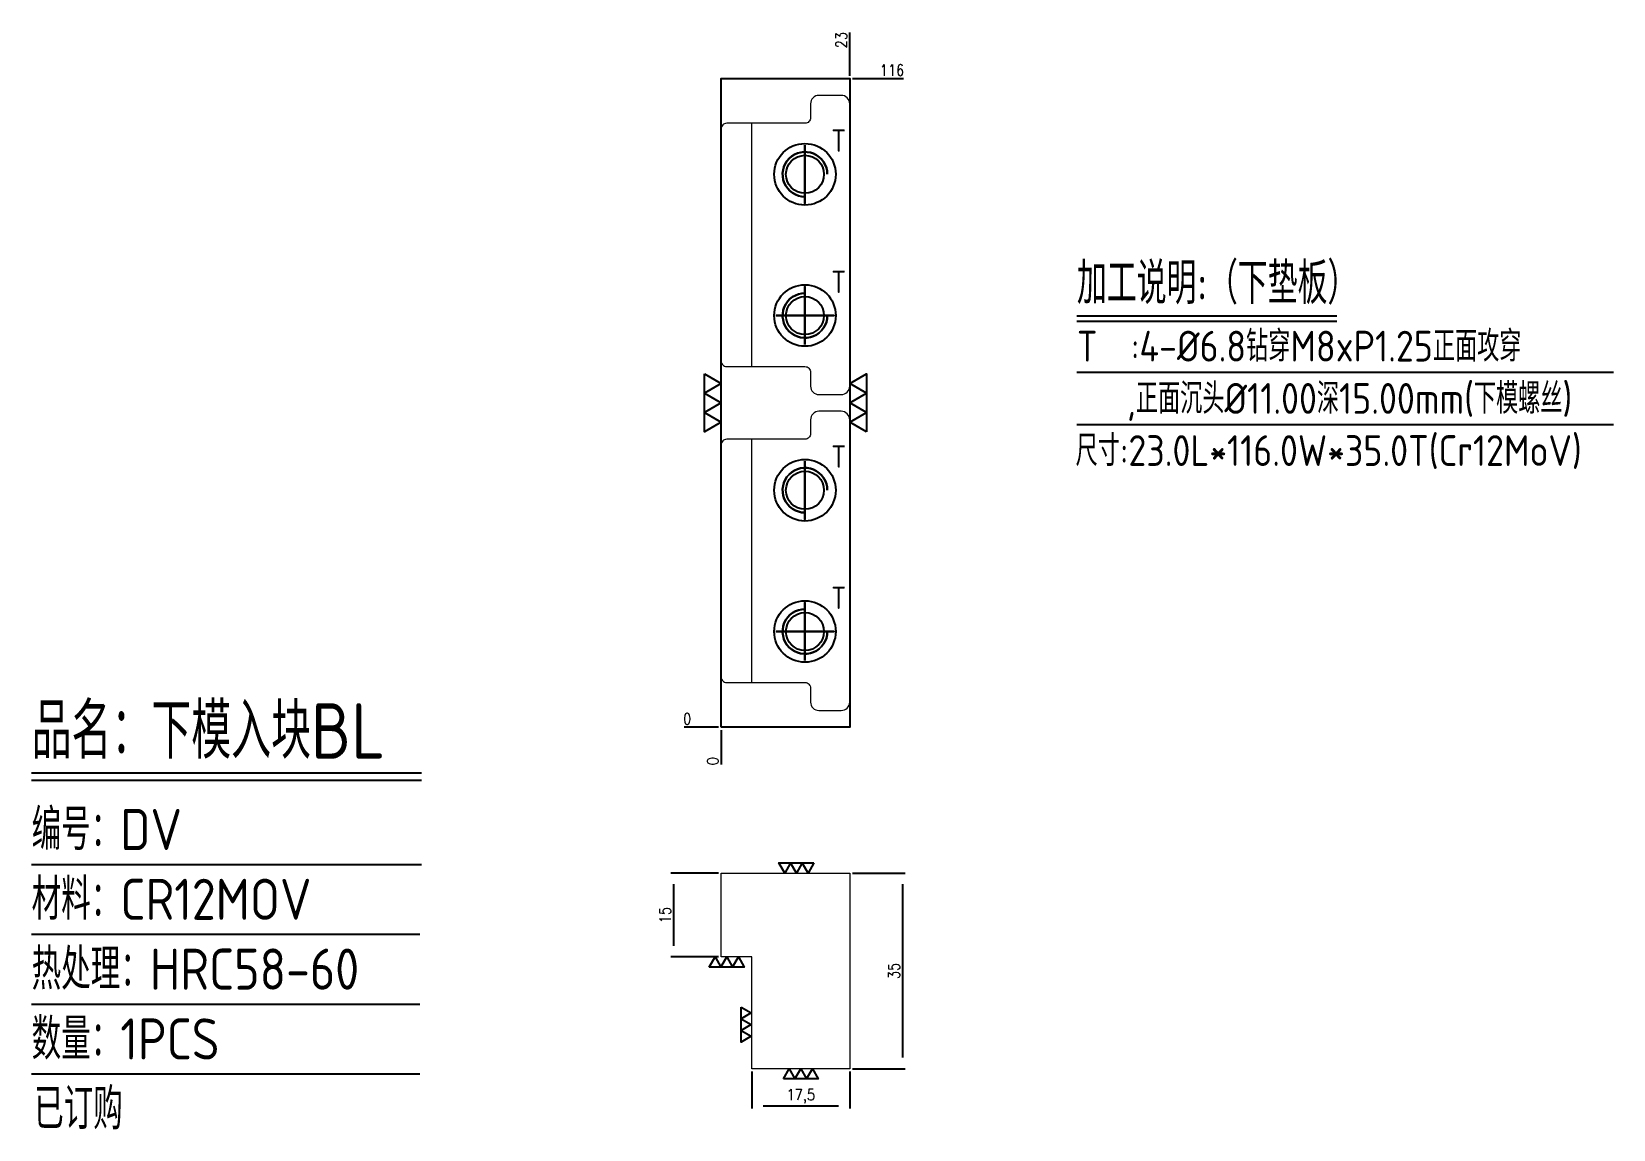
# Model space of a CAD drawing. Header units: millimetres. Extents: x 108968 to 109251, y -5208 to -5011.
import ezdxf
from ezdxf.enums import TextEntityAlignment as Align

# ---------------------------------------------------------------- set-up
doc = ezdxf.new("R2010")
doc.units = ezdxf.units.MM
doc.linetypes.add('CENTER', pattern=[0])
doc.linetypes.add('HIDDEN', pattern=[0])
for name, color, linetype in [('DIM', 4, 'Continuous'), ('LB_P', 2, 'Continuous'), ('PRESS', 3, 'Continuous'), ('TEXT', 4, 'Continuous')]:
    doc.layers.add(name, color=color, linetype=linetype)
doc.styles.add('gbenor', font='gbenor.shx', dxfattribs={"bigfont": 'gbcbig.shx'})
doc.styles.get("Standard").update_dxf_attribs({"font": 'txt.shx', "width": 0.85, "bigfont": 'ctxt.shx'})
doc.dimstyles.new('T-2-WX', dxfattribs={"dimtxt": 2, "dimasz": 2, "dimexe": 0.5, "dimexo": 0.5, "dimgap": 0.5, "dimtad": 1, "dimtxsty": 'Standard', "dimblk": 'OPEN30', "dimcen": 0, "dimazin": 3, "dimtfac": 1, "dimtmove": 0, "dimatfit": 3, "dimldrblk": 'OPEN30', "dimlwd": -1, "dimlwe": -1})

# ---------------------------------------------------------------- blocks, each defined once
blk = doc.blocks.new('*D7579')
at = {"layer": 'Defpoints', "color": 0}
for p in [(109113.94, -5019.68), (109118.94, -5019.68), (109090.94, -5135.68)]:
    blk.add_point(p, dxfattribs=at)
at = {"layer": 'DIM', "color": 0, "linetype": 'Continuous'}
blk.add_line((109114.44, -5019.68), (109123.56, -5019.68), dxfattribs=at)
at = {"layer": 'DIM', "color": 0, "insert": (109121.5, -5018.18), "char_height": 2, "attachment_point": 5}
blk.add_mtext('116', dxfattribs=at)
blk = doc.blocks.new('_Open30')
blk = doc.blocks.new('*D7580')
at = {"layer": 'Defpoints', "color": 0}
for p in [(109085.94, -5135.68), (109090.94, -5135.68), (109090.94, -5135.68)]:
    blk.add_point(p, dxfattribs=at)
at = {"layer": 'DIM', "color": 0, "linetype": 'Continuous'}
blk.add_line((109090.44, -5135.68), (109084.3, -5135.68), dxfattribs=at)
at = {"layer": 'DIM', "color": 0, "insert": (109084.87, -5134.18), "char_height": 2, "attachment_point": 5}
blk.add_mtext('0', dxfattribs=at)
blk = doc.blocks.new('*D7581')
at = {"layer": 'Defpoints', "color": 0}
for p in [(109090.94, -5135.68), (109090.94, -5135.68), (109090.94, -5140.68)]:
    blk.add_point(p, dxfattribs=at)
at = {"layer": 'DIM', "color": 0, "linetype": 'Continuous'}
blk.add_line((109090.94, -5136.18), (109090.94, -5142.32), dxfattribs=at)
at = {"layer": 'DIM', "color": 0, "insert": (109089.44, -5141.75), "char_height": 2, "attachment_point": 5, "rotation": 90}
blk.add_mtext('0', dxfattribs=at)
blk = doc.blocks.new('*D7582')
at = {"layer": 'Defpoints', "color": 0}
for p in [(109113.94, -5014.68), (109113.94, -5019.68), (109090.94, -5135.68)]:
    blk.add_point(p, dxfattribs=at)
at = {"layer": 'DIM', "color": 0, "linetype": 'Continuous'}
blk.add_line((109113.94, -5019.18), (109113.94, -5011.43), dxfattribs=at)
at = {"layer": 'DIM', "color": 0, "insert": (109112.44, -5012.81), "char_height": 2, "attachment_point": 5, "rotation": 90}
blk.add_mtext('23', dxfattribs=at)
blk = doc.blocks.new('*D7583')
at = {"layer": 'Defpoints', "color": 0}
for p in [(109113.94, -5161.76), (109113.94, -5196.76), (109123.38, -5196.76)]:
    blk.add_point(p, dxfattribs=at)
at = {"layer": 'DIM', "color": 0, "linetype": 'Continuous'}
for p, q in [((109114.44, -5161.76), (109123.88, -5161.76)), ((109123.38, -5163.76), (109123.38, -5194.76)), ((109114.44, -5196.76), (109123.88, -5196.76))]:
    blk.add_line(p, q, dxfattribs=at)
at = {"layer": 'DIM', "color": 0, "insert": (109121.88, -5179.26), "char_height": 2, "attachment_point": 5, "rotation": 90}
blk.add_mtext('35', dxfattribs=at)
blk = doc.blocks.new('*D7584')
at = {"layer": 'Defpoints', "color": 0}
for p in [(109090.94, -5161.76), (109082.43, -5176.76), (109090.94, -5176.76)]:
    blk.add_point(p, dxfattribs=at)
at = {"layer": 'DIM', "color": 0, "linetype": 'Continuous'}
for p, q in [((109090.44, -5161.76), (109081.93, -5161.76)), ((109082.43, -5163.76), (109082.43, -5174.76)), ((109090.44, -5176.76), (109081.93, -5176.76))]:
    blk.add_line(p, q, dxfattribs=at)
at = {"layer": 'DIM', "color": 0, "insert": (109080.93, -5169.26), "char_height": 2, "attachment_point": 5, "rotation": 90}
blk.add_mtext('15', dxfattribs=at)
blk = doc.blocks.new('*D7585')
at = {"layer": 'Defpoints', "color": 0}
for p in [(109096.44, -5196.76), (109113.94, -5196.76), (109113.94, -5203.37)]:
    blk.add_point(p, dxfattribs=at)
at = {"layer": 'DIM', "color": 0, "linetype": 'Continuous'}
for p, q in [((109096.44, -5197.26), (109096.44, -5203.87)), ((109113.94, -5197.26), (109113.94, -5203.87)), ((109098.44, -5203.37), (109111.94, -5203.37))]:
    blk.add_line(p, q, dxfattribs=at)
at = {"layer": 'DIM', "color": 0, "insert": (109105.19, -5201.68), "char_height": 2, "attachment_point": 5}
blk.add_mtext('17,5', dxfattribs=at)

msp = doc.modelspace()

# ---------------------------------------------------------------- linework, layer by layer
at = {"layer": 'DIM', "color": 4, "linetype": 'Continuous', "lineweight": 25}
for p, q in [((108967.602, -5143.862), (109037.344, -5143.862)), ((108967.602, -5145.147), (109037.344, -5145.147)), ((108967.602, -5160.204), (109037.344, -5160.204)), ((108967.602, -5172.69), (109037.041, -5172.69)), ((108967.602, -5185.176), (109037.041, -5185.176)), ((108967.602, -5197.663), (109037.041, -5197.663))]:
    msp.add_line(p, q, dxfattribs=at)
at = {"layer": 'LB_P', "linetype": 'HIDDEN', "lineweight": 15, "ltscale": 0.5}
for p, q in [((109096.435, -5071.183), (109096.435, -5027.683)), ((109096.435, -5127.683), (109096.435, -5084.183))]:
    msp.add_line(p, q, dxfattribs=at)
at = {"layer": 'LB_P', "color": 1, "linetype": 'Continuous', "lineweight": 15}
for points in [[(109113.935, -5074.683), (109113.935, -5024.183, 0.4142136), (109112.435, -5022.683), (109108.435, -5022.683, 0.4142136), (109106.935, -5024.183), (109106.935, -5026.683, -0.4142136), (109105.935, -5027.683), (109091.935, -5027.683, 0.4142136), (109090.935, -5028.683), (109090.935, -5070.183, 0.4142136), (109091.935, -5071.183), (109105.935, -5071.183, -0.4142136), (109106.935, -5072.183), (109106.935, -5074.683, 0.4142136), (109108.435, -5076.183), (109112.435, -5076.183, 0.4142136)], [(109113.935, -5131.183), (109113.935, -5080.683, 0.4142136), (109112.435, -5079.183), (109108.435, -5079.183, 0.4142136), (109106.935, -5080.683), (109106.935, -5083.183, -0.4142136), (109105.935, -5084.183), (109091.935, -5084.183, 0.4142136), (109090.935, -5085.183), (109090.935, -5126.683, 0.4142136), (109091.935, -5127.683), (109105.935, -5127.683, -0.4142136), (109106.935, -5128.683), (109106.935, -5131.183, 0.4142136), (109108.435, -5132.683), (109112.435, -5132.683, 0.4142136)]]:
    msp.add_lwpolyline(points, format="xyb", close=True, dxfattribs=at)
at = {"layer": 'LB_P'}
for points in [[(109109.935, -5036.803, 2.4142136), (109105.935, -5040.803, -2.4142136)], [(109109.935, -5062.063, -2.4142136), (109105.935, -5058.063, 2.4142136)], [(109109.935, -5093.303, 2.4142136), (109105.935, -5097.303, -2.4142136)], [(109109.935, -5118.563, -2.4142136), (109105.935, -5114.563, 2.4142136)]]:
    msp.add_lwpolyline(points, format="xyb", close=True, dxfattribs=at)
at = {"layer": 'LB_P', "color": 4, "linetype": 'CENTER', "ltscale": 0.007}
for points in [[(109105.935, -5031.603), (109105.935, -5042.003)], [(109105.935, -5067.263), (109105.935, -5056.863)], [(109100.735, -5062.063), (109111.135, -5062.063)], [(109105.935, -5088.103), (109105.935, -5098.503)], [(109105.935, -5123.763), (109105.935, -5113.363)], [(109100.735, -5118.563), (109111.135, -5118.563)]]:
    msp.add_lwpolyline(points, close=True, dxfattribs=at)
at = {"layer": 'LB_P', "color": 4, "linetype": 'Continuous'}
for points in [[(109107.524, -5159.956), (109106.485, -5161.756), (109105.446, -5159.956), (109104.407, -5161.756), (109103.367, -5159.956), (109102.328, -5161.756), (109101.289, -5159.956), (109107.524, -5159.956)], [(109088.821, -5178.556), (109089.861, -5176.756), (109090.9, -5178.556), (109091.939, -5176.756), (109092.978, -5178.556), (109094.018, -5176.756), (109095.057, -5178.556), (109088.821, -5178.556)], [(109094.527, -5185.731), (109096.327, -5186.77), (109094.527, -5187.809), (109096.327, -5188.848), (109094.527, -5189.888), (109096.327, -5190.927), (109094.527, -5191.966), (109094.527, -5185.731)], [(109102.068, -5198.556), (109103.107, -5196.756), (109104.146, -5198.556), (109105.185, -5196.756), (109106.224, -5198.556), (109107.264, -5196.756), (109108.303, -5198.556), (109102.068, -5198.556)]]:
    msp.add_lwpolyline(points, close=True, dxfattribs=at)
at = {"layer": 'LB_P', "color": 2, "linetype": 'Continuous', "lineweight": 15}
msp.add_lwpolyline([(109096.435, -5176.756), (109090.935, -5176.756), (109090.935, -5161.756), (109113.935, -5161.756), (109113.935, -5196.756), (109096.435, -5196.756)], close=True, dxfattribs=at)
at = {"layer": 'LB_P'}
for centre, radius in [((109105.935, -5036.803), 5.5), ((109105.935, -5036.803), 3.4), ((109105.935, -5062.063), 5.5), ((109105.935, -5062.063), 3.4), ((109105.935, -5093.303), 5.5), ((109105.935, -5093.303), 3.4), ((109105.935, -5118.563), 5.5), ((109105.935, -5118.563), 3.4)]:
    msp.add_circle(centre, radius, dxfattribs=at)
at = {"layer": 'PRESS', "color": 8, "linetype": 'HIDDEN'}
msp.add_lwpolyline([(109090.935, -5135.683), (109090.935, -5019.683), (109113.935, -5019.683), (109113.935, -5135.683)], close=True, dxfattribs=at)
at = {"layer": 'PRESS', "color": 4}
for points in [[(109087.935, -5072.487), (109090.935, -5074.219), (109087.935, -5075.951), (109090.935, -5077.683), (109087.935, -5079.415), (109090.935, -5081.147), (109087.935, -5082.879), (109087.935, -5072.487)], [(109116.935, -5082.879), (109113.935, -5081.147), (109116.935, -5079.415), (109113.935, -5077.683), (109116.935, -5075.951), (109113.935, -5074.219), (109116.935, -5072.487), (109116.935, -5082.879)]]:
    msp.add_lwpolyline(points, close=True, dxfattribs=at)
at = {"layer": 'TEXT', "color": 3, "linetype": 'Continuous'}
for p, q in [((109154.58, -5062.117), (109201.045, -5062.117)), ((109154.58, -5063.079), (109201.045, -5063.079)), ((109154.58, -5072.209), (109250.541, -5072.209)), ((109154.58, -5081.559), (109250.541, -5081.559))]:
    msp.add_line(p, q, dxfattribs=at)

# ---------------------------------------------------------------- texts
at = {"layer": 'DIM', "color": 3, "linetype": 'Continuous', "lineweight": 25, "style": 'gbenor'}
for s, height, p in [('品名：下模入块BL', 9.9155, (108967.602, -5141.291)), ('编号：DV', 7.3448, (108967.602, -5157.633)), ('材料：CR12MOV', 7.3448, (108967.602, -5170.12)), ('热处理：HRC58-60', 7.34481, (108967.602, -5182.606)), ('数量：1PCS', 7.3448, (108967.602, -5195.092)), ('已订购', 7.3448, (108968.049, -5207.578))]:
    msp.add_text(s, height=height, dxfattribs=at).set_placement(p)
at = {"layer": 'TEXT', "color": 4, "linetype": 'Continuous', "style": 'gbenor'}
for p in [(109111.969, -5030.769), (109111.969, -5056.029), (109111.969, -5087.269), (109111.969, -5112.529)]:
    msp.add_text('T', height=4, dxfattribs=at).set_placement(p, align=Align.MIDDLE_CENTER)
for s, height, p in [('加工说明:（下垫板）', 7.425, (109154.58, -5059.999)), ('T  :4-%%C6.8钻穿M8xP1.25正面攻穿', 5.5, (109154.58, -5070.284)), ('   ,正面沉头%%C11.00深15.00mm(下模螺丝)', 5.5, (109154.58, -5079.634)), ('尺寸:23.0L*116.0W*35.0T(Cr12MoV)', 5.5, (109154.348, -5088.956))]:
    msp.add_text(s, height=height, dxfattribs=at).set_placement(p)

# ---------------------------------------------------------------- dimensions: what is measured, and where the dimension line sits
at = {"layer": 'DIM', "color": 4, "linetype": 'Continuous'}
for feature_location, offset, dtype, origin, picture, middle in [((109113.935, -5019.683), (0, 5), 1, (109090.935, -5135.683), '*D7582', (109112.435, -5012.807)), ((109113.935, -5019.683), (5, 0), 0, (109090.935, -5135.683), '*D7579', (109121.5, -5018.183)), ((109090.935259121, -5135.682750408), (-5, 0), 0, (109090.935259121, -5135.682750408), '*D7580', (109084.868592454, -5134.182750408)), ((109090.935259121, -5135.682750408), (0, -5), 1, (109090.935259121, -5135.682750408), '*D7581', (109089.435259121, -5141.749417075))]:
    dim = msp.add_ordinate_dim(feature_location=feature_location, offset=offset, dtype=dtype, origin=origin, dimstyle='T-2-WX', dxfattribs=at)
    dim.commit()
    dim.dimension.update_dxf_attribs({"geometry": picture, "text_midpoint": middle})
for base, p1, p2, picture, middle in [((109082.429, -5176.756), (109090.935, -5161.756), (109090.935, -5176.756), '*D7584', (109080.929, -5169.256)), ((109123.381, -5196.756), (109113.935, -5161.756), (109113.935, -5196.756), '*D7583', (109121.881, -5179.256))]:
    dim = msp.add_linear_dim(base=base, p1=p1, p2=p2, angle=90, dimstyle='T-2-WX', dxfattribs=at)
    dim.commit()
    dim.dimension.update_dxf_attribs({"geometry": picture, "text_midpoint": middle})
dim = msp.add_linear_dim(base=(109113.935, -5203.371), p1=(109096.435, -5196.756), p2=(109113.935, -5196.756), dimstyle='T-2-WX', dxfattribs=at)
dim.commit()
dim.dimension.update_dxf_attribs({"geometry": '*D7585', "text_midpoint": (109105.185, -5201.68)})

doc.saveas('drawing.dxf')
